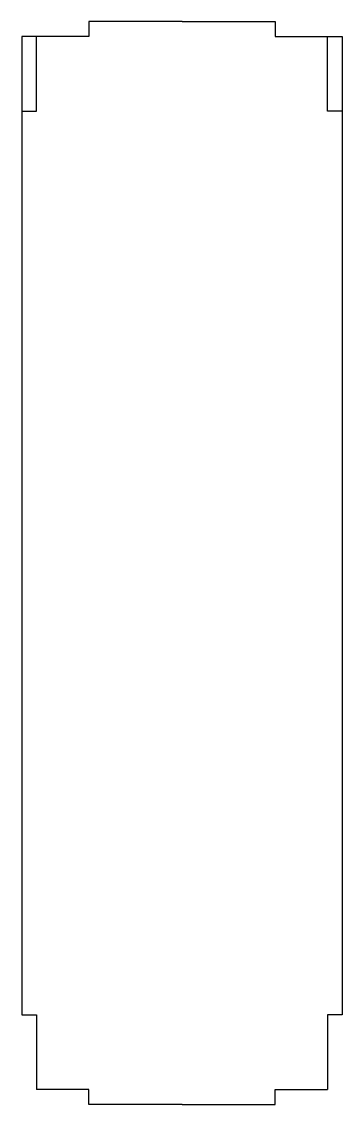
# Model space of a CAD drawing. Header units: millimetres. Extents: x -6 to 123, y -6 to 430.
import ezdxf

# ---------------------------------------------------------------- set-up
doc = ezdxf.new("R2010")
doc.units = ezdxf.units.MM
doc.layers.get('0').update_dxf_attribs({"linetype": 'CONTINUOUS'})

msp = doc.modelspace()

# ---------------------------------------------------------------- linework, layer by layer
for p, q in [((21, 430), (21, 424)), ((58.5, 430), (21, 430)), ((58.5, 430), (96, 430)), ((96, 430), (96, 424)), ((0, 424), (-6, 424)), ((-6, 424), (-6, 30)), ((21, 424), (0, 424)), ((96, 424), (117, 424)), ((117, 424), (123, 424)), ((123, 424), (123, 30)), ((-6, 30), (0, 30)), ((0, 30), (0, 0)), ((123, 30), (117, 30)), ((117, 30), (117, 0)), ((21, 0), (0, 0)), ((21, -6), (21, 0)), ((96, -6), (96, 0)), ((96, 0), (117, 0)), ((58.5, -6), (21, -6)), ((58.5, -6), (96, -6))]:
    msp.add_line(p, q)
for points in [[(0, 424), (-6, 424), (-6, 394), (0, 394)], [(117, 424), (123, 424), (123, 394), (117, 394)]]:
    msp.add_lwpolyline(points, close=True)

doc.saveas('drawing.dxf')
